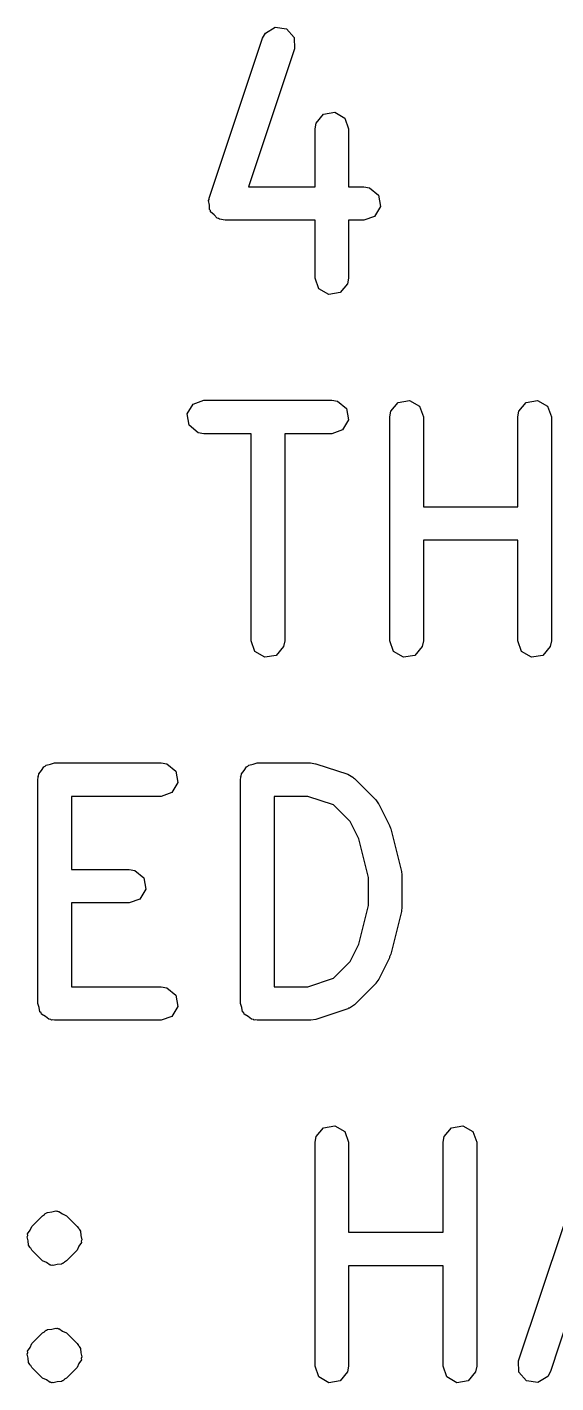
# Model space of a CAD drawing. Extents: x 4 to 183, y -17 to 15.
# Drawn here: x 8.4 to 10.76, y 9.1 to 15.16 of the extents above; entities that cross this region are included whole.
import ezdxf

# ---------------------------------------------------------------- set-up
doc = ezdxf.new("R2010")
doc.units = 0
doc.layers.add('BLACK', color=7, linetype='CONTINUOUS')

msp = doc.modelspace()

# ---------------------------------------------------------------- linework, layer by layer
at = {"layer": 'BLACK', "linetype": 'CONTINUOUS'}
for p, q in [((9.46329, 15.1306), (9.507, 15.1575)), ((9.507, 15.1575), (9.55775, 15.15)), ((9.55775, 15.15), (9.59179, 15.1116)), ((9.21279, 14.3934), (9.45089, 15.1077)), ((9.45089, 15.1077), (9.46329, 15.1306)), ((9.59179, 15.1116), (9.59319, 15.0603)), ((9.59319, 15.0603), (9.388, 14.4447)), ((9.72263, 14.768), (9.77316, 14.7769)), ((9.77316, 14.7769), (9.81759, 14.7513)), ((9.68513, 14.703), (9.68966, 14.7287)), ((9.68966, 14.7287), (9.72263, 14.768)), ((9.81759, 14.7513), (9.83513, 14.703)), ((9.68513, 14.4447), (9.68513, 14.703)), ((9.83513, 14.703), (9.83513, 14.4447)), ((9.388, 14.4447), (9.68513, 14.4447)), ((9.83513, 14.4447), (9.90299, 14.4447)), ((9.90299, 14.4447), (9.92864, 14.4402)), ((9.92864, 14.4402), (9.96794, 14.4072)), ((9.21008, 14.3827), (9.21295, 14.3877)), ((9.21363, 14.3626), (9.21008, 14.3827)), ((9.21295, 14.3877), (9.21279, 14.3934)), ((9.21419, 14.3421), (9.21363, 14.3626)), ((9.97685, 14.3567), (9.9512, 14.3123)), ((9.96794, 14.4072), (9.97685, 14.3567)), ((9.218, 14.3379), (9.21419, 14.3421)), ((9.21899, 14.3322), (9.218, 14.3379)), ((9.23466, 14.3191), (9.21899, 14.3322)), ((9.24823, 14.3038), (9.23466, 14.3191)), ((9.2539, 14.3029), (9.24823, 14.3038)), ((9.25829, 14.2992), (9.2539, 14.3029)), ((9.28394, 14.2947), (9.25829, 14.2992)), ((9.68513, 14.2947), (9.28394, 14.2947)), ((9.68513, 14.0364), (9.68513, 14.2947)), ((9.90299, 14.2947), (9.83513, 14.2947)), ((9.83513, 14.2947), (9.83513, 14.0364)), ((9.9512, 14.3123), (9.90299, 14.2947)), ((9.70268, 13.9882), (9.68513, 14.0364)), ((9.83061, 14.0107), (9.79763, 13.9714)), ((9.83513, 14.0364), (9.83061, 14.0107)), ((9.74711, 13.9625), (9.70268, 13.9882)), ((9.79763, 13.9714), (9.74711, 13.9625)), ((9.11484, 13.4294), (9.1405, 13.4738)), ((9.1405, 13.4738), (9.1887, 13.4914)), ((9.1887, 13.4914), (9.76013, 13.4914)), ((9.76013, 13.4914), (9.78578, 13.4869)), ((9.78578, 13.4869), (9.82508, 13.4539)), ((9.82508, 13.4539), (9.83399, 13.4034)), ((10.023, 13.442), (10.056, 13.4813)), ((10.056, 13.4813), (10.1065, 13.4902)), ((10.1065, 13.4902), (10.1509, 13.4646)), ((10.1509, 13.4646), (10.1685, 13.4164)), ((10.5944, 13.442), (10.6274, 13.4813)), ((10.6274, 13.4813), (10.6779, 13.4902)), ((10.6779, 13.4902), (10.7223, 13.4646)), ((10.7223, 13.4646), (10.7399, 13.4164)), ((9.12375, 13.3789), (9.11484, 13.4294)), ((9.83399, 13.4034), (9.80834, 13.3589)), ((10.0185, 13.4164), (10.023, 13.442)), ((10.0185, 12.4164), (10.0185, 13.4164)), ((10.1685, 13.4164), (10.1685, 13.0152)), ((10.5899, 13.4164), (10.5944, 13.442)), ((10.5899, 13.0152), (10.5899, 13.4164)), ((10.7399, 13.4164), (10.7399, 12.4164)), ((9.16305, 13.3459), (9.12375, 13.3789)), ((9.1887, 13.3414), (9.16305, 13.3459)), ((9.39942, 13.3414), (9.1887, 13.3414)), ((9.39942, 12.4164), (9.39942, 13.3414)), ((9.76013, 13.3414), (9.54942, 13.3414)), ((9.54942, 13.3414), (9.54942, 12.4164)), ((9.80834, 13.3589), (9.76013, 13.3414)), ((10.1685, 13.0152), (10.5899, 13.0152)), ((10.5899, 12.8652), (10.1685, 12.8652)), ((10.1685, 12.8652), (10.1685, 12.4164)), ((10.5899, 12.4164), (10.5899, 12.8652)), ((9.41697, 12.3682), (9.39942, 12.4164)), ((9.54942, 12.4164), (9.5449, 12.3907)), ((10.036, 12.3682), (10.0185, 12.4164)), ((10.1685, 12.4164), (10.1639, 12.3907)), ((10.6074, 12.3682), (10.5899, 12.4164)), ((10.7399, 12.4164), (10.7354, 12.3907)), ((9.46139, 12.3425), (9.41697, 12.3682)), ((9.5449, 12.3907), (9.51192, 12.3514)), ((10.0804, 12.3425), (10.036, 12.3682)), ((10.1639, 12.3907), (10.131, 12.3514)), ((10.6519, 12.3425), (10.6074, 12.3682)), ((10.7354, 12.3907), (10.7024, 12.3514)), ((9.51192, 12.3514), (9.46139, 12.3425)), ((10.131, 12.3514), (10.0804, 12.3425)), ((10.7024, 12.3514), (10.6519, 12.3425)), ((8.50373, 11.8647), (8.52204, 11.8714)), ((8.52204, 11.8714), (8.99823, 11.8714)), ((8.99823, 11.8714), (9.02388, 11.8669)), ((9.40849, 11.8647), (9.4268, 11.8714)), ((9.4268, 11.8714), (9.66489, 11.8714)), ((9.66489, 11.8714), (9.68698, 11.8675)), ((8.44818, 11.8094), (8.44984, 11.8123)), ((8.44875, 11.8061), (8.44818, 11.8094)), ((8.44984, 11.8123), (8.45156, 11.822)), ((8.45156, 11.822), (8.46408, 11.837)), ((8.46408, 11.837), (8.47383, 11.8538)), ((8.47383, 11.8538), (8.48019, 11.8561)), ((8.48019, 11.8561), (8.48454, 11.8613)), ((8.48454, 11.8613), (8.50373, 11.8647)), ((9.02388, 11.8669), (9.06318, 11.8339)), ((9.06318, 11.8339), (9.07209, 11.7834)), ((9.35294, 11.8094), (9.3546, 11.8123)), ((9.35352, 11.8061), (9.35294, 11.8094)), ((9.3546, 11.8123), (9.35632, 11.822)), ((9.35632, 11.822), (9.36885, 11.837)), ((9.36885, 11.837), (9.37859, 11.8538)), ((9.37859, 11.8538), (9.38495, 11.8561)), ((9.38495, 11.8561), (9.3893, 11.8613)), ((9.3893, 11.8613), (9.40849, 11.8647)), ((9.68698, 11.8675), (9.68861, 11.8675)), ((9.68861, 11.8675), (9.83147, 11.8199)), ((9.83147, 11.8199), (9.85437, 11.8075)), ((8.44704, 11.7964), (8.44875, 11.8061)), ((8.44704, 10.7964), (8.44704, 11.7964)), ((9.07209, 11.7834), (9.04644, 11.7389)), ((9.3518, 11.7964), (9.35352, 11.8061)), ((9.3518, 10.7964), (9.3518, 11.7964)), ((9.85437, 11.8075), (9.85672, 11.8037)), ((9.85672, 11.8037), (9.86078, 11.8018)), ((9.86078, 11.8018), (9.95602, 11.7066)), ((8.99823, 11.7214), (8.59704, 11.7214)), ((8.59704, 11.7214), (8.59704, 11.3952)), ((9.04644, 11.7389), (8.99823, 11.7214)), ((9.65272, 11.7214), (9.5018, 11.7214)), ((9.5018, 11.7214), (9.5018, 10.8714)), ((9.76724, 11.6832), (9.65272, 11.7214)), ((9.95602, 11.7066), (9.96888, 11.6882)), ((9.96888, 11.6882), (9.97007, 11.6871)), ((9.84135, 11.6091), (9.76724, 11.6832)), ((9.97007, 11.6871), (10.0177, 11.5918)), ((9.87984, 11.5321), (9.84135, 11.6091)), ((10.0177, 11.5918), (10.0214, 11.5794)), ((10.0214, 11.5794), (10.0234, 11.5765)), ((10.0234, 11.5765), (10.071, 11.386)), ((9.92323, 11.3586), (9.87984, 11.5321)), ((8.59704, 11.3952), (8.85537, 11.3952)), ((8.85537, 11.3952), (8.88102, 11.3907)), ((8.88102, 11.3907), (8.92032, 11.3577)), ((10.071, 11.386), (10.072, 11.3711)), ((8.92032, 11.3577), (8.92923, 11.3072)), ((9.92323, 11.2342), (9.92323, 11.3586)), ((10.072, 11.3711), (10.0732, 11.3678)), ((10.0732, 11.3678), (10.0732, 11.225)), ((8.92923, 11.3072), (8.90358, 11.2627)), ((8.85537, 11.2452), (8.59704, 11.2452)), ((8.59704, 11.2452), (8.59704, 10.8714)), ((8.90358, 11.2627), (8.85537, 11.2452)), ((9.87984, 11.0607), (9.92323, 11.2342)), ((10.071, 11.2068), (10.0234, 11.0163)), ((10.0732, 11.225), (10.0706, 11.2102)), ((10.0706, 11.2102), (10.071, 11.2068)), ((9.84135, 10.9837), (9.87984, 11.0607)), ((9.76724, 10.9096), (9.84135, 10.9837)), ((10.0177, 11.0009), (9.97007, 10.9057)), ((10.0181, 11.0045), (10.0177, 11.0009)), ((10.0234, 11.0163), (10.0181, 11.0045)), ((9.65272, 10.8714), (9.76724, 10.9096)), ((9.97007, 10.9057), (9.95671, 10.8877)), ((8.59704, 10.8714), (8.99823, 10.8714)), ((8.99823, 10.8714), (9.02388, 10.8669)), ((9.02388, 10.8669), (9.06318, 10.8339)), ((9.5018, 10.8714), (9.65272, 10.8714)), ((9.95602, 10.8862), (9.86078, 10.791)), ((9.95671, 10.8877), (9.95602, 10.8862)), ((8.4537, 10.7781), (8.44704, 10.7964)), ((9.07209, 10.7834), (9.04644, 10.7389)), ((9.06318, 10.8339), (9.07209, 10.7834)), ((9.35846, 10.7781), (9.3518, 10.7964)), ((9.86078, 10.791), (9.83945, 10.776)), ((8.45708, 10.7589), (8.4537, 10.7781)), ((8.46227, 10.7545), (8.45708, 10.7589)), ((8.46458, 10.7482), (8.46227, 10.7545)), ((8.48146, 10.7384), (8.46458, 10.7482)), ((8.49639, 10.7259), (8.48146, 10.7384)), ((8.50613, 10.7242), (8.49639, 10.7259)), ((8.50901, 10.7225), (8.50613, 10.7242)), ((8.51229, 10.7231), (8.50901, 10.7225)), ((8.52204, 10.7214), (8.51229, 10.7231)), ((8.99823, 10.7214), (8.52204, 10.7214)), ((9.04644, 10.7389), (8.99823, 10.7214)), ((9.36185, 10.7589), (9.35846, 10.7781)), ((9.36703, 10.7545), (9.36185, 10.7589)), ((9.36935, 10.7482), (9.36703, 10.7545)), ((9.38622, 10.7384), (9.36935, 10.7482)), ((9.40115, 10.7259), (9.38622, 10.7384)), ((9.41089, 10.7242), (9.40115, 10.7259)), ((9.41377, 10.7225), (9.41089, 10.7242)), ((9.41706, 10.7231), (9.41377, 10.7225)), ((9.4268, 10.7214), (9.41706, 10.7231)), ((9.66489, 10.7214), (9.4268, 10.7214)), ((9.66643, 10.7219), (9.66489, 10.7214)), ((9.68861, 10.7252), (9.66643, 10.7219)), ((9.83147, 10.7728), (9.68861, 10.7252)), ((9.83498, 10.7756), (9.83147, 10.7728)), ((9.83945, 10.776), (9.83498, 10.7756)), ((9.68966, 10.202), (9.72263, 10.2413)), ((9.72263, 10.2413), (9.77316, 10.2502)), ((9.77316, 10.2502), (9.81758, 10.2246)), ((10.2611, 10.202), (10.2941, 10.2413)), ((10.2941, 10.2413), (10.3446, 10.2502)), ((10.3446, 10.2502), (10.389, 10.2246)), ((9.68513, 10.1764), (9.68966, 10.202)), ((9.68513, 9.17638), (9.68513, 10.1764)), ((9.81758, 10.2246), (9.83513, 10.1764)), ((9.83513, 10.1764), (9.83513, 9.77519)), ((10.2566, 10.1764), (10.2611, 10.202)), ((10.2566, 9.77519), (10.2566, 10.1764)), ((10.389, 10.2246), (10.4066, 10.1764)), ((10.4066, 10.1764), (10.4066, 9.17638)), ((10.5937, 9.2001), (10.9271, 10.2001)), ((8.42138, 9.80084), (8.469, 9.84846)), ((8.469, 9.84846), (8.47711, 9.85414)), ((8.47711, 9.85414), (8.47902, 9.85687)), ((8.47902, 9.85687), (8.48224, 9.85773)), ((8.48224, 9.85773), (8.48241, 9.85785)), ((8.48241, 9.85785), (8.48454, 9.86038)), ((8.48454, 9.86038), (8.48653, 9.86073)), ((8.48653, 9.86073), (8.49034, 9.8634)), ((8.49034, 9.8634), (8.50975, 9.8651)), ((8.50975, 9.8651), (8.52857, 9.87014)), ((8.52857, 9.87014), (8.53168, 9.86869)), ((8.53168, 9.86869), (8.53506, 9.86929)), ((8.53506, 9.86929), (8.53803, 9.86758)), ((8.53803, 9.86758), (8.54145, 9.86787)), ((8.54145, 9.86787), (8.55741, 9.8567)), ((8.55741, 9.8567), (8.57507, 9.84846)), ((8.57507, 9.84846), (8.62269, 9.80084)), ((8.3997, 9.75435), (8.40256, 9.76048)), ((8.40475, 9.73553), (8.3997, 9.75435)), ((8.40197, 9.76722), (8.41315, 9.78319)), ((8.40256, 9.76048), (8.40197, 9.76722)), ((8.41315, 9.78319), (8.42138, 9.80084)), ((8.62269, 9.80084), (8.62836, 9.79274)), ((8.62836, 9.79274), (8.63109, 9.79083)), ((8.63109, 9.79083), (8.63195, 9.78761)), ((8.63195, 9.78761), (8.63763, 9.77951)), ((8.63763, 9.77951), (8.63933, 9.76009)), ((8.63933, 9.76009), (8.64437, 9.74127)), ((9.83513, 9.77519), (10.2566, 9.77519)), ((8.40644, 9.71611), (8.40475, 9.73553)), ((8.41212, 9.70801), (8.40644, 9.71611)), ((8.41298, 9.70479), (8.41212, 9.70801)), ((8.41571, 9.70288), (8.41298, 9.70479)), ((8.42138, 9.69478), (8.41571, 9.70288)), ((8.469, 9.64716), (8.42138, 9.69478)), ((8.62269, 9.69478), (8.57507, 9.64716)), ((8.63092, 9.71244), (8.62269, 9.69478)), ((8.6421, 9.7284), (8.63092, 9.71244)), ((8.64437, 9.74127), (8.64151, 9.73514)), ((8.64151, 9.73514), (8.6421, 9.7284)), ((8.48666, 9.63893), (8.469, 9.64716)), ((8.50263, 9.62775), (8.48666, 9.63893)), ((8.53432, 9.63052), (8.5155, 9.62548)), ((8.55373, 9.63222), (8.53432, 9.63052)), ((8.55755, 9.63489), (8.55373, 9.63222)), ((8.55954, 9.63524), (8.55755, 9.63489)), ((8.56166, 9.63777), (8.55954, 9.63524)), ((8.56184, 9.63789), (8.56166, 9.63777)), ((8.56505, 9.63875), (8.56184, 9.63789)), ((8.56697, 9.64148), (8.56505, 9.63875)), ((8.57507, 9.64716), (8.56697, 9.64148)), ((8.50604, 9.62805), (8.50263, 9.62775)), ((8.50901, 9.62633), (8.50604, 9.62805)), ((8.51239, 9.62693), (8.50901, 9.62633)), ((8.5155, 9.62548), (8.51239, 9.62693)), ((10.2566, 9.62519), (9.83513, 9.62519)), ((9.83513, 9.62519), (9.83513, 9.17638)), ((10.2566, 9.17638), (10.2566, 9.62519)), ((10.8142, 9.3871), (10.736, 9.15266)), ((8.469, 9.32465), (8.47711, 9.33033)), ((8.47711, 9.33033), (8.47902, 9.33306)), ((8.47902, 9.33306), (8.48224, 9.33392)), ((8.48224, 9.33392), (8.48241, 9.33404)), ((8.48241, 9.33404), (8.48454, 9.33657)), ((8.48454, 9.33657), (8.48653, 9.33692)), ((8.48653, 9.33692), (8.49034, 9.33959)), ((8.49034, 9.33959), (8.50975, 9.34129)), ((8.50975, 9.34129), (8.52857, 9.34633)), ((8.52857, 9.34633), (8.53168, 9.34489)), ((8.53168, 9.34489), (8.53506, 9.34548)), ((8.53506, 9.34548), (8.53803, 9.34377)), ((8.53803, 9.34377), (8.54145, 9.34406)), ((8.54145, 9.34406), (8.55741, 9.33289)), ((8.55741, 9.33289), (8.57507, 9.32465)), ((8.41315, 9.25938), (8.42138, 9.27703)), ((8.42138, 9.27703), (8.469, 9.32465)), ((8.57507, 9.32465), (8.62269, 9.27703)), ((8.62269, 9.27703), (8.62836, 9.26893)), ((8.62836, 9.26893), (8.63109, 9.26702)), ((8.63109, 9.26702), (8.63195, 9.2638)), ((8.3997, 9.23054), (8.40256, 9.23667)), ((8.40475, 9.21172), (8.3997, 9.23054)), ((8.40197, 9.24341), (8.41315, 9.25938)), ((8.40256, 9.23667), (8.40197, 9.24341)), ((8.40644, 9.1923), (8.40475, 9.21172)), ((8.63195, 9.2638), (8.63763, 9.25569)), ((8.63763, 9.25569), (8.63933, 9.23628)), ((8.63933, 9.23628), (8.64437, 9.21746)), ((8.64437, 9.21746), (8.64151, 9.21133)), ((8.64151, 9.21133), (8.6421, 9.20459)), ((8.41212, 9.1842), (8.40644, 9.1923)), ((8.41298, 9.18098), (8.41212, 9.1842)), ((8.41571, 9.17907), (8.41298, 9.18098)), ((8.42138, 9.17097), (8.41571, 9.17907)), ((8.469, 9.12335), (8.42138, 9.17097)), ((8.62269, 9.17097), (8.57507, 9.12335)), ((8.63092, 9.18863), (8.62269, 9.17097)), ((8.6421, 9.20459), (8.63092, 9.18863)), ((9.70268, 9.12817), (9.68513, 9.17638)), ((9.83061, 9.15073), (9.79763, 9.11143)), ((9.83513, 9.17638), (9.83061, 9.15073)), ((10.2741, 9.12817), (10.2566, 9.17638)), ((10.402, 9.15073), (10.3691, 9.11143)), ((10.4066, 9.17638), (10.402, 9.15073)), ((10.5951, 9.14881), (10.5937, 9.2001)), ((10.6292, 9.11043), (10.5951, 9.14881)), ((10.736, 9.15266), (10.7236, 9.12976)), ((8.48666, 9.11511), (8.469, 9.12335)), ((8.50263, 9.10394), (8.48666, 9.11511)), ((8.50604, 9.10423), (8.50263, 9.10394)), ((8.50901, 9.10252), (8.50604, 9.10423)), ((8.51239, 9.10312), (8.50901, 9.10252)), ((8.5155, 9.10167), (8.51239, 9.10312)), ((8.53432, 9.10671), (8.5155, 9.10167)), ((8.55373, 9.10841), (8.53432, 9.10671)), ((8.55755, 9.11108), (8.55373, 9.10841)), ((8.55954, 9.11143), (8.55755, 9.11108)), ((8.56166, 9.11396), (8.55954, 9.11143)), ((8.56184, 9.11408), (8.56166, 9.11396)), ((8.56505, 9.11494), (8.56184, 9.11408)), ((8.56697, 9.11767), (8.56505, 9.11494)), ((8.57507, 9.12335), (8.56697, 9.11767)), ((9.74711, 9.10252), (9.70268, 9.12817)), ((9.79763, 9.11143), (9.74711, 9.10252)), ((10.3185, 9.10252), (10.2741, 9.12817)), ((10.3691, 9.11143), (10.3185, 9.10252)), ((10.6799, 9.1029), (10.6292, 9.11043)), ((10.7236, 9.12976), (10.6799, 9.1029))]:
    msp.add_line(p, q, dxfattribs=at)

doc.saveas('drawing.dxf')
